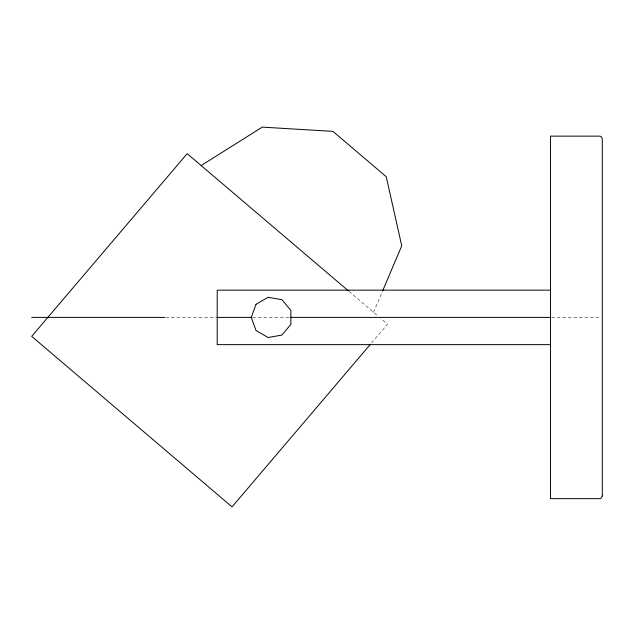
<?xml version="1.0" encoding="UTF-8"?>
<svg xmlns="http://www.w3.org/2000/svg" width="634" height="634" viewBox="0 0 634 634"><rect width="100%" height="100%" fill="white"/><g stroke="black" fill="none" stroke-linecap="round" stroke-linejoin="round"><path stroke-width="0.48" stroke-dasharray="3.17 2.38" d="M373.561 312.285L382.437 291.339M371.548 342.978L387.54 324.18L380.828 318.466M165.64 317.396L217.692 317.396M252.562 317.396L290.412 317.396M551.485 317.396L600.343 317.396M348.985 291.363L377.848 315.93"/><path stroke-width="0.95" d="M382.825 290.427L401.742 245.818L386.233 176.72L332.961 131.381L262.27 127.125L201.168 165.561M370.264 344.476L232.052 506.875L31.7 336.361L187.188 153.666L348.24 290.737M550.51 290.158L217.2 290.158L217.2 344.634L550.51 344.634M31.7 317.396L164.658 317.396M217.2 317.396L251.833 317.396M290.412 317.396L550.51 317.396M602.3 496.05L601.008 498.308L599.709 498.657L550.51 498.657L550.51 136.136L599.709 136.136L601.008 136.484L602.3 138.743L602.3 496.05M256.025 304.265L251.246 317.396L256.025 330.528L268.127 337.51L281.892 335.085L290.871 324.386L290.871 310.406L281.892 299.708L268.127 297.275L256.025 304.265"/></g></svg>
